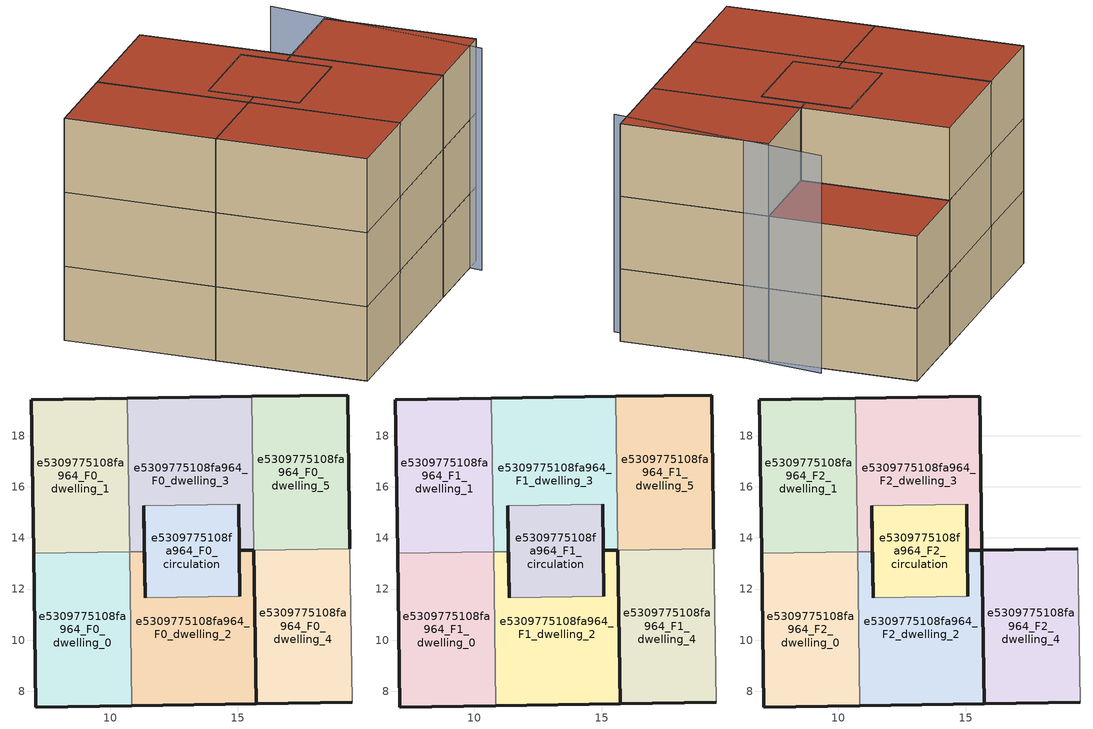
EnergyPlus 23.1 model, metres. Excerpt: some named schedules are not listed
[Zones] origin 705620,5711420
e5309775108fa964_F0_dwelling_0
 floor ground (EU_floor_Construction): 10.85,7.44 10.76,13.45 7.01,13.39 7.1,7.39 z0
 wall outside (EU_wall_Construction): 10.85,7.44 7.1,7.39 7.01,13.39 z0:3
 wall to e5309775108fa964_F0_dwelling_2 (EU_wall_Construction): 10.76,13.45 10.85,7.44 z0:3
 wall to e5309775108fa964_F0_dwelling_1 (EU_wall_Construction): 7.01,13.39 10.76,13.45 z0:3
e5309775108fa964_F0_dwelling_1
 floor ground (EU_floor_Construction): 10.76,13.45 10.67,19.46 6.92,19.4 7.01,13.39 z0
 wall outside (EU_wall_Construction): 7.01,13.39 6.92,19.4 10.67,19.46 z0:3
 wall to e5309775108fa964_F0_dwelling_3 (EU_wall_Construction): 10.67,19.46 10.76,13.45 z0:3
e5309775108fa964_F0_dwelling_2
 floor ground (EU_floor_Construction): 15.72,7.52 15.63,13.53 15.05,13.52 15.08,11.71 11.37,11.66 11.34,13.46 10.76,13.45 10.85,7.44 z0
 wall outside (EU_wall_Construction): 11.34,13.46 11.37,11.66 / 15.08,11.71 15.05,13.52 15.63,13.52 / 15.63,13.53 15.72,7.52 10.85,7.44 z0:3
 wall to e5309775108fa964_F0_circulation (EU_wall_Construction): 11.37,11.66 15.08,11.71 z0:3
 wall to e5309775108fa964_F0_dwelling_3 (EU_wall_Construction): 10.76,13.45 11.34,13.46 z0:3
e5309775108fa964_F0_dwelling_3
 floor ground (EU_floor_Construction): 15.63,13.53 15.54,19.53 10.67,19.46 10.76,13.45 11.34,13.46 11.31,15.26 15.03,15.32 15.05,13.52 z0
 wall outside (EU_wall_Construction): 11.31,15.26 11.34,13.46 / 10.67,19.46 15.54,19.53 / 15.63,13.53 15.05,13.52 15.03,15.32 z0:3
 wall to e5309775108fa964_F0_dwelling_5 (EU_wall_Construction): 15.54,19.53 15.63,13.53 z0:3
 wall to e5309775108fa964_F0_circulation (EU_wall_Construction): 15.02,15.32 11.31,15.26 z0:3
e5309775108fa964_F0_dwelling_4
 floor ground (EU_floor_Construction): 19.47,7.57 19.38,13.58 15.63,13.53 15.72,7.52 z0
 wall outside (EU_wall_Construction): 19.47,7.57 15.72,7.52 15.63,13.53 z0:3
 wall adiabatic (EU_wall_Construction): 19.38,13.58 19.47,7.57 z0:3
 wall to e5309775108fa964_F0_dwelling_5 (EU_wall_Construction): 15.63,13.53 19.38,13.58 z0:3
e5309775108fa964_F0_dwelling_5
 floor ground (EU_floor_Construction): 19.38,13.58 19.29,19.59 15.54,19.53 15.63,13.53 z0
 wall outside (EU_wall_Construction): 15.54,19.53 19.29,19.59 19.38,13.58 z0:3
e5309775108fa964_F0_circulation
 floor ground (EU_floor_Construction): 15.08,11.71 15.03,15.32 11.31,15.26 11.37,11.66 z0
 wall outside (EU_wall_Construction): 11.37,11.66 11.31,15.26 / 15.03,15.32 15.08,11.71 z0:3
e5309775108fa964_F1_dwelling_0
 floor to e5309775108fa964_F0_dwelling_0 (EU_floor_Construction): 10.85,7.44 10.76,13.45 7.01,13.39 7.1,7.39 z3
 wall outside (EU_wall_Construction): 10.85,7.44 7.1,7.39 7.01,13.39 z3:6
 wall to e5309775108fa964_F1_dwelling_2 (EU_wall_Construction): 10.76,13.45 10.85,7.44 z3:6
 wall to e5309775108fa964_F1_dwelling_1 (EU_wall_Construction): 7.01,13.39 10.76,13.45 z3:6
e5309775108fa964_F1_dwelling_1
 floor to e5309775108fa964_F0_dwelling_1 (EU_floor_Construction): 10.76,13.45 10.67,19.46 6.92,19.4 7.01,13.39 z3
 wall outside (EU_wall_Construction): 7.01,13.39 6.92,19.4 10.67,19.46 z3:6
 wall to e5309775108fa964_F1_dwelling_3 (EU_wall_Construction): 10.67,19.46 10.76,13.45 z3:6
e5309775108fa964_F1_dwelling_2
 floor to e5309775108fa964_F0_dwelling_2 (EU_floor_Construction): 15.72,7.52 15.63,13.53 15.05,13.52 15.08,11.71 11.37,11.66 11.34,13.46 10.76,13.45 10.85,7.44 z3
 wall outside (EU_wall_Construction): 11.34,13.46 11.37,11.66 / 15.08,11.71 15.05,13.52 15.63,13.52 / 15.63,13.53 15.72,7.52 10.85,7.44 z3:6
 wall to e5309775108fa964_F1_circulation (EU_wall_Construction): 11.37,11.66 15.08,11.71 z3:6
 wall to e5309775108fa964_F1_dwelling_3 (EU_wall_Construction): 10.76,13.45 11.34,13.46 z3:6
e5309775108fa964_F1_dwelling_3
 floor to e5309775108fa964_F0_dwelling_3 (EU_floor_Construction): 15.63,13.53 15.54,19.53 10.67,19.46 10.76,13.45 11.34,13.46 11.31,15.26 15.02,15.32 15.05,13.52 z3
 wall outside (EU_wall_Construction): 11.31,15.26 11.34,13.46 / 10.67,19.46 15.54,19.53 / 15.63,13.53 15.05,13.52 15.03,15.32 z3:6
 wall to e5309775108fa964_F1_dwelling_5 (EU_wall_Construction): 15.54,19.53 15.63,13.53 z3:6
 wall to e5309775108fa964_F1_circulation (EU_wall_Construction): 15.02,15.32 11.31,15.26 z3:6
e5309775108fa964_F1_dwelling_4
 floor to e5309775108fa964_F0_dwelling_4 (EU_floor_Construction): 19.47,7.57 19.38,13.58 15.63,13.53 15.72,7.52 z3
 wall outside (EU_wall_Construction): 19.47,7.57 15.72,7.52 15.63,13.53 z3:6
 wall adiabatic (EU_wall_Construction): 19.38,13.58 19.47,7.57 z3:6
 wall to e5309775108fa964_F1_dwelling_5 (EU_wall_Construction): 15.63,13.53 19.38,13.58 z3:6
e5309775108fa964_F1_dwelling_5
 floor to e5309775108fa964_F0_dwelling_5 (EU_floor_Construction): 19.38,13.58 19.29,19.59 15.54,19.53 15.63,13.53 z3
 wall outside (EU_wall_Construction): 15.54,19.53 19.29,19.59 19.38,13.58 z3:6
 roof outside (EU_roof_Construction): 19.29,19.59 19.38,13.58 15.63,13.53 15.54,19.53 z6
e5309775108fa964_F1_circulation
 floor to e5309775108fa964_F0_circulation (EU_floor_Construction): 15.08,11.71 15.02,15.32 11.31,15.26 11.37,11.66 z3
 wall outside (EU_wall_Construction): 11.37,11.66 11.31,15.26 / 15.03,15.32 15.08,11.71 z3:6
e5309775108fa964_F2_dwelling_0
 floor to e5309775108fa964_F1_dwelling_0 (EU_floor_Construction): 10.85,7.44 10.76,13.45 7.01,13.39 7.1,7.39 z6
 wall outside (EU_wall_Construction): 10.85,7.44 7.1,7.39 7.01,13.39 z6:9
 wall to e5309775108fa964_F2_dwelling_2 (EU_wall_Construction): 10.76,13.45 10.85,7.44 z6:9
 wall to e5309775108fa964_F2_dwelling_1 (EU_wall_Construction): 7.01,13.39 10.76,13.45 z6:9
 roof outside (EU_roof_Construction): 10.76,13.45 10.85,7.44 7.1,7.39 7.01,13.39 z9
e5309775108fa964_F2_dwelling_1
 floor to e5309775108fa964_F1_dwelling_1 (EU_floor_Construction): 10.76,13.45 10.67,19.46 6.92,19.4 7.01,13.39 z6
 wall outside (EU_wall_Construction): 7.01,13.39 6.92,19.4 10.67,19.46 z6:9
 wall to e5309775108fa964_F2_dwelling_3 (EU_wall_Construction): 10.67,19.46 10.76,13.45 z6:9
 roof outside (EU_roof_Construction): 10.67,19.46 10.76,13.45 7.01,13.39 6.92,19.4 z9
e5309775108fa964_F2_dwelling_2
 floor to e5309775108fa964_F1_dwelling_2 (EU_floor_Construction): 15.72,7.52 15.63,13.53 15.05,13.52 15.08,11.71 11.37,11.66 11.34,13.46 10.76,13.45 10.85,7.44 z6
 wall outside (EU_wall_Construction): 11.34,13.46 11.37,11.66 / 15.08,11.71 15.05,13.52 15.63,13.52 / 15.63,13.53 15.72,7.52 10.85,7.44 z6:9
 wall to e5309775108fa964_F2_circulation (EU_wall_Construction): 11.37,11.66 15.08,11.71 z6:9
 wall to e5309775108fa964_F2_dwelling_3 (EU_wall_Construction): 10.76,13.45 11.34,13.46 z6:9
 roof outside (EU_roof_Construction): 15.63,13.53 15.72,7.52 10.85,7.44 10.76,13.45 11.34,13.46 11.37,11.66 15.08,11.71 15.05,13.52 z9
e5309775108fa964_F2_dwelling_3
 floor to e5309775108fa964_F1_dwelling_3 (EU_floor_Construction): 15.63,13.53 15.54,19.53 10.67,19.46 10.76,13.45 11.34,13.46 11.31,15.26 15.02,15.32 15.05,13.52 z6
 wall outside (EU_wall_Construction): 11.31,15.26 11.34,13.46 / 10.67,19.46 15.54,19.53 15.63,13.53 15.05,13.52 15.03,15.32 z6:9
 wall to e5309775108fa964_F2_circulation (EU_wall_Construction): 15.02,15.32 11.31,15.26 z6:9
 roof outside (EU_roof_Construction): 15.54,19.53 15.63,13.53 15.05,13.52 15.03,15.32 11.31,15.26 11.34,13.46 10.76,13.45 10.67,19.46 z9
e5309775108fa964_F2_dwelling_4
 floor to e5309775108fa964_F1_dwelling_4 (EU_floor_Construction): 19.47,7.57 19.38,13.58 15.63,13.53 15.72,7.52 z6
 wall outside (EU_wall_Construction): 19.47,7.57 15.72,7.52 15.63,13.53 19.38,13.58 z6:9
 wall adiabatic (EU_wall_Construction): 19.38,13.58 19.47,7.57 z6:9
 roof outside (EU_roof_Construction): 19.38,13.58 19.47,7.57 15.72,7.52 15.63,13.53 z9
e5309775108fa964_F2_circulation
 floor to e5309775108fa964_F1_circulation (EU_floor_Construction): 15.08,11.71 15.02,15.32 11.31,15.26 11.37,11.66 z6
 wall outside (EU_wall_Construction): 11.37,11.66 11.31,15.26 / 15.03,15.32 15.08,11.71 z6:9
 roof outside (EU_roof_Construction): 15.03,15.32 15.08,11.71 11.37,11.66 11.31,15.26 z9
shading: 18.67,7.05 19.84,15.88 z0:9
[Building]
EU S2 Campaign: North Axis=0; Terrain=City; Solar Distribution=FullExterior
[Site:Location]
London: Latitude=51.5; Longitude=-0.5; Time Zone=0; Elevation=25
[SizingPeriod:WeatherFileDays]
AnnualSizingPeriod: Begin Month=1; Begin Day of Month=1; End Month=12; End Day of Month=31; Day of Week for Start Day=Monday; Use Weather File Daylight Saving Period=No; Use Weather File Rain and Snow Indicators=No
[MATERIAL]
EU_InternalMass_Material: Roughness=MediumRough; Thickness=0.1; Conductivity=1; Density=1800; Specific Heat=900; Thermal Absorptance=0.9; Solar Absorptance=0.7; Visible Absorptance=0.7
[MATERIAL:NOMASS] Roughness=MediumRough; Thermal Absorptance=0.9; Solar Absorptance=0.7; Visible Absorptance=0.7
Name | Thermal Resistance
EU_wall_NoMass | 1.04674
EU_roof_NoMass | 4.32442
EU_floor_NoMass | 2.04616
[CONSTRUCTION]
EU_wall_Construction: EU_wall_NoMass
EU_roof_Construction: EU_roof_NoMass
EU_floor_Construction: EU_floor_NoMass
EU_InternalMass_Construction: EU_InternalMass_Material
[ZONE] Type=1; Multiplier=1; Ceiling Height=autocalculate; Floor Area=autocalculate; Part of Total Floor Area=Yes
Name | Volume
e5309775108fa964_F0_dwelling_0; e5309775108fa964_F1_dwelling_0; e5309775108fa964_F2_dwelling_0 | 67.6362
e5309775108fa964_F0_dwelling_1; e5309775108fa964_F1_dwelling_1; e5309775108fa964_F2_dwelling_1 | 67.6414
e5309775108fa964_F0_dwelling_2; e5309775108fa964_F1_dwelling_2; e5309775108fa964_F2_dwelling_2 | 67.6304
e5309775108fa964_F0_dwelling_3; e5309775108fa964_F1_dwelling_3; e5309775108fa964_F2_dwelling_3 | 67.6428
e5309775108fa964_F0_dwelling_4 | 67.645
e5309775108fa964_F1_dwelling_4; e5309775108fa964_F2_dwelling_4 | 67.6458
e5309775108fa964_F0_dwelling_5 | 67.6509
e5309775108fa964_F1_dwelling_5 | 67.6494
e5309775108fa964_F0_circulation; e5309775108fa964_F1_circulation; e5309775108fa964_F2_circulation | 40.1382
[INTERNALMASS] Construction=EU_InternalMass_Construction
Name | Zone or ZoneList | Surface Area
e5309775108fa964_F0_dwelling_0_EU_InternalMass | e5309775108fa964_F0_dwelling_0 | 22.5463
e5309775108fa964_F0_dwelling_1_EU_InternalMass | e5309775108fa964_F0_dwelling_1 | 22.5463
e5309775108fa964_F0_dwelling_2_EU_InternalMass | e5309775108fa964_F0_dwelling_2 | 22.5463
e5309775108fa964_F0_dwelling_3_EU_InternalMass | e5309775108fa964_F0_dwelling_3 | 22.5463
e5309775108fa964_F0_dwelling_4_EU_InternalMass | e5309775108fa964_F0_dwelling_4 | 22.5463
e5309775108fa964_F0_dwelling_5_EU_InternalMass | e5309775108fa964_F0_dwelling_5 | 22.5463
e5309775108fa964_F1_dwelling_0_EU_InternalMass | e5309775108fa964_F1_dwelling_0 | 22.5463
e5309775108fa964_F1_dwelling_1_EU_InternalMass | e5309775108fa964_F1_dwelling_1 | 22.5463
e5309775108fa964_F1_dwelling_2_EU_InternalMass | e5309775108fa964_F1_dwelling_2 | 22.5463
e5309775108fa964_F1_dwelling_3_EU_InternalMass | e5309775108fa964_F1_dwelling_3 | 22.5463
e5309775108fa964_F1_dwelling_4_EU_InternalMass | e5309775108fa964_F1_dwelling_4 | 22.5463
e5309775108fa964_F1_dwelling_5_EU_InternalMass | e5309775108fa964_F1_dwelling_5 | 22.5463
e5309775108fa964_F2_dwelling_0_EU_InternalMass | e5309775108fa964_F2_dwelling_0 | 22.5463
e5309775108fa964_F2_dwelling_1_EU_InternalMass | e5309775108fa964_F2_dwelling_1 | 22.5463
e5309775108fa964_F2_dwelling_2_EU_InternalMass | e5309775108fa964_F2_dwelling_2 | 45.0927
e5309775108fa964_F2_dwelling_3_EU_InternalMass | e5309775108fa964_F2_dwelling_3 | 22.5463
e5309775108fa964_F2_dwelling_4_EU_InternalMass | e5309775108fa964_F2_dwelling_4 | 22.5463
[OTHEREQUIPMENT] Fuel Type=Electricity; Design Level Calculation Method=Watts/Area; Power per Zone Floor Area=1; Fraction Latent=0; Fraction Radiant=0; Fraction Lost=0; Carbon Dioxide Generation Rate=0; EndUse Subcategory=EU_Step8_InternalGains
Name | Zone or ZoneList or Space or SpaceList | Schedule
EU_Step8_InternalGain_e5309775108fa964_F0_dwelling_0_f000 | e5309775108fa964_F0_dwelling_0 | EU_Step8_GainSchedule_e5309775108fa964_F0_dwelling_0_f000
EU_Step8_InternalGain_e5309775108fa964_F0_dwelling_1_f000 | e5309775108fa964_F0_dwelling_1 | EU_Step8_GainSchedule_e5309775108fa964_F0_dwelling_1_f000
EU_Step8_InternalGain_e5309775108fa964_F0_dwelling_2_f000 | e5309775108fa964_F0_dwelling_2 | EU_Step8_GainSchedule_e5309775108fa964_F0_dwelling_2_f000
EU_Step8_InternalGain_e5309775108fa964_F0_dwelling_3_f000 | e5309775108fa964_F0_dwelling_3 | EU_Step8_GainSchedule_e5309775108fa964_F0_dwelling_3_f000
EU_Step8_InternalGain_e5309775108fa964_F0_dwelling_4_f000 | e5309775108fa964_F0_dwelling_4 | EU_Step8_GainSchedule_e5309775108fa964_F0_dwelling_4_f000
EU_Step8_InternalGain_e5309775108fa964_F0_dwelling_5_f000 | e5309775108fa964_F0_dwelling_5 | EU_Step8_GainSchedule_e5309775108fa964_F0_dwelling_5_f000
EU_Step8_InternalGain_e5309775108fa964_F1_dwelling_0_f000 | e5309775108fa964_F1_dwelling_0 | EU_Step8_GainSchedule_e5309775108fa964_F1_dwelling_0_f000
EU_Step8_InternalGain_e5309775108fa964_F1_dwelling_1_f000 | e5309775108fa964_F1_dwelling_1 | EU_Step8_GainSchedule_e5309775108fa964_F1_dwelling_1_f000
EU_Step8_InternalGain_e5309775108fa964_F1_dwelling_2_f000 | e5309775108fa964_F1_dwelling_2 | EU_Step8_GainSchedule_e5309775108fa964_F1_dwelling_2_f000
EU_Step8_InternalGain_e5309775108fa964_F1_dwelling_3_f000 | e5309775108fa964_F1_dwelling_3 | EU_Step8_GainSchedule_e5309775108fa964_F1_dwelling_3_f000
EU_Step8_InternalGain_e5309775108fa964_F1_dwelling_4_f000 | e5309775108fa964_F1_dwelling_4 | EU_Step8_GainSchedule_e5309775108fa964_F1_dwelling_4_f000
EU_Step8_InternalGain_e5309775108fa964_F1_dwelling_5_f000 | e5309775108fa964_F1_dwelling_5 | EU_Step8_GainSchedule_e5309775108fa964_F1_dwelling_5_f000
EU_Step8_InternalGain_e5309775108fa964_F2_dwelling_0_f000 | e5309775108fa964_F2_dwelling_0 | EU_Step8_GainSchedule_e5309775108fa964_F2_dwelling_0_f000
EU_Step8_InternalGain_e5309775108fa964_F2_dwelling_1_f000 | e5309775108fa964_F2_dwelling_1 | EU_Step8_GainSchedule_e5309775108fa964_F2_dwelling_1_f000
EU_Step8_InternalGain_e5309775108fa964_F2_dwelling_2_f000 | e5309775108fa964_F2_dwelling_2 | EU_Step8_GainSchedule_e5309775108fa964_F2_dwelling_2_f000
EU_Step8_InternalGain_e5309775108fa964_F2_dwelling_3_f000 | e5309775108fa964_F2_dwelling_3 | EU_Step8_GainSchedule_e5309775108fa964_F2_dwelling_3_f000
EU_Step8_InternalGain_e5309775108fa964_F2_dwelling_4_f000 | e5309775108fa964_F2_dwelling_4 | EU_Step8_GainSchedule_e5309775108fa964_F2_dwelling_4_f000
[ZONEINFILTRATION:DESIGNFLOWRATE] Schedule=EU_AlwaysOn; Design Flow Rate Calculation Method=Flow/Area; Flow Rate per Floor Area=0.0005; Constant Term Coefficient=1; Temperature Term Coefficient=0; Velocity Term Coefficient=0; Velocity Squared Term Coefficient=0
Name | Zone or ZoneList or Space or SpaceList
EU_Circulation_Infiltration_e5309775108fa964_F0_circulation | e5309775108fa964_F0_circulation
EU_Circulation_Infiltration_e5309775108fa964_F1_circulation | e5309775108fa964_F1_circulation
EU_Circulation_Infiltration_e5309775108fa964_F2_circulation | e5309775108fa964_F2_circulation
[ZONEVENTILATION:DESIGNFLOWRATE] Schedule=EU_AlwaysOn; Design Flow Rate Calculation Method=AirChanges/Hour; Air Changes per Hour=0.488719; Ventilation Type=Natural; Fan Pressure Rise=0; Fan Total Efficiency=1; Constant Term Coefficient=1; Temperature Term Coefficient=0; Velocity Term Coefficient=0; Velocity Squared Term Coefficient=0; Minimum Indoor Temperature=-100; Maximum Indoor Temperature=100; Delta Temperature=-100; Minimum Outdoor Temperature=-100; Maximum Outdoor Temperature=100; Maximum Wind Speed=40
Name | Zone or ZoneList or Space or SpaceList
EU_ConstantAir_e5309775108fa964_F0_dwelling_0 | e5309775108fa964_F0_dwelling_0
EU_ConstantAir_e5309775108fa964_F0_dwelling_1 | e5309775108fa964_F0_dwelling_1
EU_ConstantAir_e5309775108fa964_F0_dwelling_2 | e5309775108fa964_F0_dwelling_2
EU_ConstantAir_e5309775108fa964_F0_dwelling_3 | e5309775108fa964_F0_dwelling_3
EU_ConstantAir_e5309775108fa964_F0_dwelling_4 | e5309775108fa964_F0_dwelling_4
EU_ConstantAir_e5309775108fa964_F0_dwelling_5 | e5309775108fa964_F0_dwelling_5
EU_ConstantAir_e5309775108fa964_F1_dwelling_0 | e5309775108fa964_F1_dwelling_0
EU_ConstantAir_e5309775108fa964_F1_dwelling_1 | e5309775108fa964_F1_dwelling_1
EU_ConstantAir_e5309775108fa964_F1_dwelling_2 | e5309775108fa964_F1_dwelling_2
EU_ConstantAir_e5309775108fa964_F1_dwelling_3 | e5309775108fa964_F1_dwelling_3
EU_ConstantAir_e5309775108fa964_F1_dwelling_4 | e5309775108fa964_F1_dwelling_4
EU_ConstantAir_e5309775108fa964_F1_dwelling_5 | e5309775108fa964_F1_dwelling_5
EU_ConstantAir_e5309775108fa964_F2_dwelling_0 | e5309775108fa964_F2_dwelling_0
EU_ConstantAir_e5309775108fa964_F2_dwelling_1 | e5309775108fa964_F2_dwelling_1
EU_ConstantAir_e5309775108fa964_F2_dwelling_2 | e5309775108fa964_F2_dwelling_2
EU_ConstantAir_e5309775108fa964_F2_dwelling_3 | e5309775108fa964_F2_dwelling_3
EU_ConstantAir_e5309775108fa964_F2_dwelling_4 | e5309775108fa964_F2_dwelling_4
[HVACTEMPLATE:THERMOSTAT] Constant Heating Setpoint=20; Constant Cooling Setpoint=50
EU_HeatOnly_e5309775108fa964_F0_dwelling_0; EU_HeatOnly_e5309775108fa964_F0_dwelling_1; EU_HeatOnly_e5309775108fa964_F0_dwelling_2; EU_HeatOnly_e5309775108fa964_F0_dwelling_3; EU_HeatOnly_e5309775108fa964_F0_dwelling_4; EU_HeatOnly_e5309775108fa964_F0_dwelling_5; EU_HeatOnly_e5309775108fa964_F1_dwelling_0; EU_HeatOnly_e5309775108fa964_F1_dwelling_1; EU_HeatOnly_e5309775108fa964_F1_dwelling_2; EU_HeatOnly_e5309775108fa964_F1_dwelling_3; EU_HeatOnly_e5309775108fa964_F1_dwelling_4; EU_HeatOnly_e5309775108fa964_F1_dwelling_5; EU_HeatOnly_e5309775108fa964_F2_dwelling_0; EU_HeatOnly_e5309775108fa964_F2_dwelling_1; EU_HeatOnly_e5309775108fa964_F2_dwelling_2; EU_HeatOnly_e5309775108fa964_F2_dwelling_3; EU_HeatOnly_e5309775108fa964_F2_dwelling_4
[HVACTEMPLATE:ZONE:IDEALLOADSAIRSYSTEM] System Availability Schedule=EU_AlwaysOn; Maximum Heating Supply Air Temperature=50; Minimum Cooling Supply Air Temperature=13; Maximum Heating Supply Air Humidity Ratio=0.0156; Minimum Cooling Supply Air Humidity Ratio=0.0077; Heating Limit=NoLimit; Cooling Limit=NoLimit; Heating Availability Schedule=EU_AlwaysOn; Cooling Availability Schedule=EU_CoolingOff; Dehumidification Control Type=ConstantSensibleHeatRatio; Cooling Sensible Heat Ratio=0.7; Dehumidification Setpoint=60; Humidification Control Type=None; Humidification Setpoint=30; Outdoor Air Method=None; Outdoor Air Flow Rate per Person=0.00944; Outdoor Air Flow Rate per Zone Floor Area=0; Outdoor Air Flow Rate per Zone=0; Demand Controlled Ventilation Type=None; Outdoor Air Economizer Type=NoEconomizer; Heat Recovery Type=None; Sensible Heat Recovery Effectiveness=0.7; Latent Heat Recovery Effectiveness=0.65
Name | Template Thermostat
e5309775108fa964_F0_dwelling_0 | EU_HeatOnly_e5309775108fa964_F0_dwelling_0
e5309775108fa964_F0_dwelling_1 | EU_HeatOnly_e5309775108fa964_F0_dwelling_1
e5309775108fa964_F0_dwelling_2 | EU_HeatOnly_e5309775108fa964_F0_dwelling_2
e5309775108fa964_F0_dwelling_3 | EU_HeatOnly_e5309775108fa964_F0_dwelling_3
e5309775108fa964_F0_dwelling_4 | EU_HeatOnly_e5309775108fa964_F0_dwelling_4
e5309775108fa964_F0_dwelling_5 | EU_HeatOnly_e5309775108fa964_F0_dwelling_5
e5309775108fa964_F1_dwelling_0 | EU_HeatOnly_e5309775108fa964_F1_dwelling_0
e5309775108fa964_F1_dwelling_1 | EU_HeatOnly_e5309775108fa964_F1_dwelling_1
e5309775108fa964_F1_dwelling_2 | EU_HeatOnly_e5309775108fa964_F1_dwelling_2
e5309775108fa964_F1_dwelling_3 | EU_HeatOnly_e5309775108fa964_F1_dwelling_3
e5309775108fa964_F1_dwelling_4 | EU_HeatOnly_e5309775108fa964_F1_dwelling_4
e5309775108fa964_F1_dwelling_5 | EU_HeatOnly_e5309775108fa964_F1_dwelling_5
e5309775108fa964_F2_dwelling_0 | EU_HeatOnly_e5309775108fa964_F2_dwelling_0
e5309775108fa964_F2_dwelling_1 | EU_HeatOnly_e5309775108fa964_F2_dwelling_1
e5309775108fa964_F2_dwelling_2 | EU_HeatOnly_e5309775108fa964_F2_dwelling_2
e5309775108fa964_F2_dwelling_3 | EU_HeatOnly_e5309775108fa964_F2_dwelling_3
e5309775108fa964_F2_dwelling_4 | EU_HeatOnly_e5309775108fa964_F2_dwelling_4
